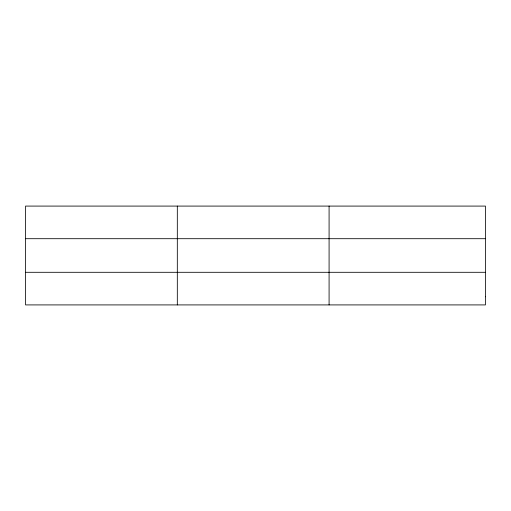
<?xml version="1.0" encoding="UTF-8"?>
<svg xmlns="http://www.w3.org/2000/svg" width="511" height="511" viewBox="0 0 511 511"><rect width="100%" height="100%" fill="white"/><g stroke="black" fill="none" stroke-linecap="round" stroke-linejoin="round"><path stroke-width="0.77" d="M177.317 304.914L177.317 206.086M329.084 304.914L329.084 206.086M25.55 238.701L485.45 238.701M25.55 272.299L485.45 272.299M485.45 296.763L485.45 304.914L25.55 304.914L25.55 206.086L485.45 206.086L485.45 296.763"/></g></svg>
